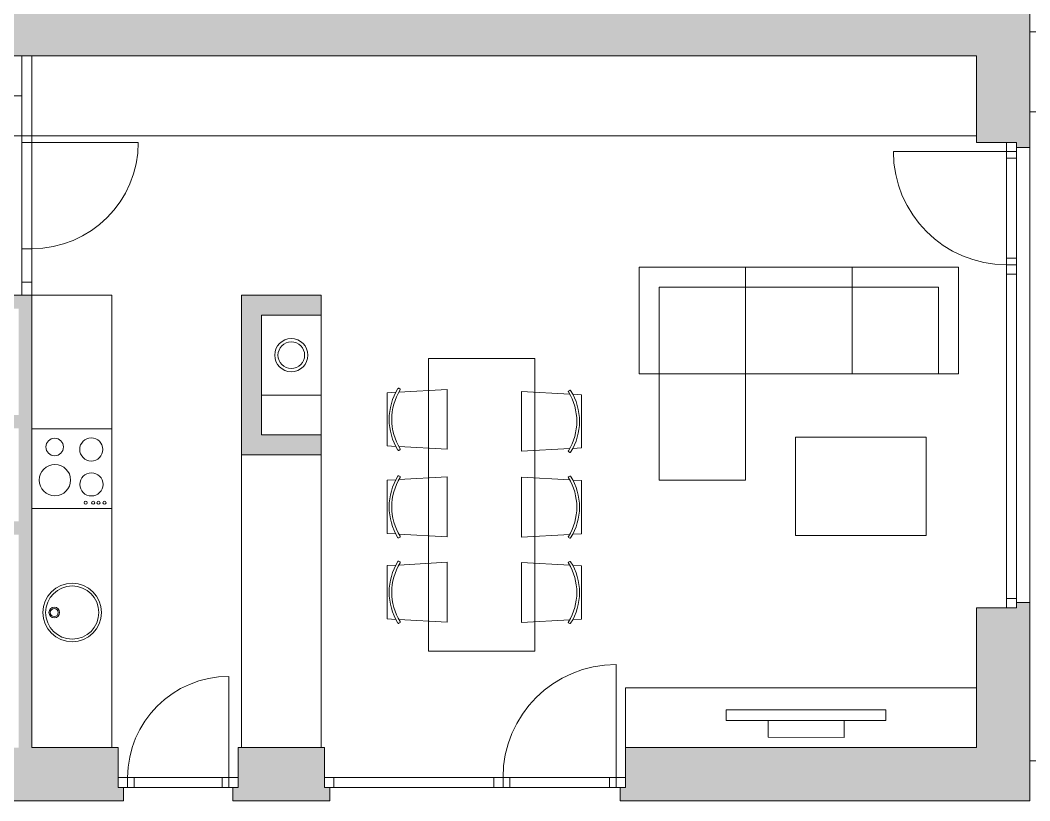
# Model space of a CAD drawing. Header units: metres. Extents: x -686 to 211, y -481 to 125.
# Drawn here: x -201.59 to -194, y -224.41 to -218.54 of the extents above; entities that cross this region are included whole.
import ezdxf

# ---------------------------------------------------------------- set-up
doc = ezdxf.new("R2010")
doc.units = ezdxf.units.M
doc.layers.add('FLOATINGWINDOWS', color=2, linetype='Continuous', plot=False)
for name, color, linetype in [('katastr', 3, 'Continuous'), ('SRAFA', 251, 'Continuous'), ('SRAFY', 3, 'Continuous'), ('ZARIZOVAKY', 251, 'Continuous'), ('ZDIVO', 1, 'Continuous')]:
    doc.layers.add(name, color=color, linetype=linetype)

# ---------------------------------------------------------------- blocks, each defined once
blk = doc.blocks.new('zidle450-p')
at = {"lineweight": 0}
for p, q in [((0.0958, 0.2277), (0.0874, 0.2331)), ((0.0958, -0.2277), (0.0874, -0.2331))]:
    blk.add_line(p, q, dxfattribs=at)
for points in [[(0.0643, 0.2036), (0, 0.2), (0, -0.2), (0.0643, -0.2036)], [(0.0878, -0.2049), (0.45, -0.225), (0.45, 0.225), (0.0878, 0.2049)]]:
    blk.add_lwpolyline(points, dxfattribs=at)
for centre, radius, start, end in [((0.45, 0), 0.4361, 147.9324, 212.0676), ((0.0847, 0.2289), 0.005, 57.26788, 147.9324), ((0.0931, 0.2235), 0.005, 327.94818, 57.26788), ((0.45, 0), 0.4161, 147.94818, 212.05182), ((0.0931, -0.2235), 0.005, 302.73212, 32.05182), ((0.0847, -0.2289), 0.005, 212.0676, 302.73212)]:
    blk.add_arc(centre, radius, start, end, dxfattribs=at)
blk = doc.blocks.new('sofa-3mist')
at = {"lineweight": 0}
for p, q in [((0, 0.8), (0, 0)), ((2.4, 0.8), (0, 0.8)), ((0.8, 0.8), (0.8, 0)), ((0.8, 0), (0.8, 0.8)), ((1.6, 0), (1.6, 0.8)), ((2.4, 0), (2.4, 0.8)), ((0.15, 0), (0.15, 0.65)), ((2.25, 0.65), (0.15, 0.65)), ((2.25, 0), (2.25, 0.65)), ((0, 0), (0.8, 0)), ((0.8, 0), (1.6, 0)), ((1.6, 0), (2.4, 0))]:
    blk.add_line(p, q, dxfattribs=at)
blk = doc.blocks.new('drez')
at = {"lineweight": 0}
for centre, radius in [((0, -0.28), 0.22), ((0, -0.28), 0.2), ((0, -0.1449), 0.04), ((0, -0.1449), 0.03)]:
    blk.add_circle(centre, radius, dxfattribs=at)

msp = doc.modelspace()

# ---------------------------------------------------------------- hatches: boundary and pattern name
at = {"layer": 'SRAFA', "linetype": 'Continuous', "lineweight": 0}
for points in [[(-194.0014, -218.4131), (-207.1014, -218.4131), (-207.1014, -218.3131), (-207.5014, -218.3131), (-207.5014, -219.9531), (-207.4014, -219.9531), (-207.4014, -219.9131), (-207.3264, -219.9131), (-207.1014, -219.9131), (-207.1014, -218.8131), (-205.5014, -218.8131), (-205.5014, -219.5559), (-205.4014, -219.5559), (-205.4014, -218.8131), (-201.5764, -218.8131), (-197.0521, -218.8131), (-196.6445, -218.8131), (-194.4014, -218.8131), (-194.4014, -219.4631), (-194.1764, -219.4631), (-194.1014, -219.4631), (-194.1014, -219.5031), (-194.0014, -219.5031), (-194.0014, -219.2331)], [(-199.3264, -220.6131), (-199.9264, -220.6131), (-199.9264, -221.8131), (-199.3264, -221.8131), (-199.3264, -221.6631), (-199.7764, -221.6631), (-199.7764, -220.7631), (-199.3264, -220.7631)], [(-194.0014, -222.9231), (-194.1014, -222.9231), (-194.1014, -222.9631), (-194.4014, -222.9631), (-194.4014, -224.0131), (-197.0403, -224.0131), (-197.0403, -224.3131), (-197.0803, -224.3131), (-197.0803, -224.4131), (-194.0014, -224.4131)], [(-199.3014, -224.0131), (-199.9514, -224.0131), (-199.9514, -224.3131), (-199.9914, -224.3131), (-199.9914, -224.4131), (-199.2614, -224.4131), (-199.2614, -224.3131), (-199.3014, -224.3131)]]:
    msp.add_hatch(color=256, dxfattribs=at).paths.add_polyline_path(points)
h = msp.add_hatch(color=256, dxfattribs=at)
h.paths.add_polyline_path([(-200.8514, -224.0131), (-201.5014, -224.0131), (-201.5014, -220.6131), (-202.0014, -220.6131), (-202.4014, -220.6131), (-202.4014, -220.7131), (-201.6014, -220.7131), (-201.6014, -221.5131), (-202.0014, -221.5131), (-202.0014, -222.4131), (-201.6014, -222.4131), (-201.6014, -222.3131), (-201.9014, -222.3131), (-201.9014, -221.6131), (-201.6014, -221.6131), (-201.6014, -222.3131), (-201.6014, -224.0131), (-204.1014, -224.0131), (-204.1014, -221.2131), (-204.2014, -221.2131), (-204.2018, -224.3131), (-204.2414, -224.3131), (-204.2414, -224.4131), (-201.5014, -224.4131), (-200.8114, -224.4131), (-200.8114, -224.3131), (-200.8514, -224.3131), (-200.8514, -224.2381)])
h.paths.add_polyline_path([(-203.0014, -220.7131), (-203.0014, -220.6131), (-203.1014, -220.6131), (-203.1014, -223.0131), (-203.0014, -223.0131)], flags=16)

# ---------------------------------------------------------------- linework, layer by layer
at = {"linetype": 'Continuous', "lineweight": 0}
msp.add_line((-194.0014, -224.1131), (-189.8014, -224.1131), dxfattribs=at)
at = {"layer": 'FLOATINGWINDOWS', "linetype": 'Continuous', "lineweight": 0, "flags": 128}
for points in [[(-205.4014, -218.8131), (-205.4014, -221.2881), (-204.2014, -221.2881), (-204.2014, -221.2131), (-204.1014, -221.2131), (-204.1014, -224.0131), (-203.1014, -224.0131), (-203.1014, -224.0131), (-203.1014, -220.6131), (-201.5764, -220.6131), (-201.5764, -218.8131)], [(-201.5014, -218.8131), (-201.5014, -224.0131), (-200.8514, -224.0131), (-200.8514, -224.2381), (-199.9514, -224.2381), (-199.9514, -224.0131), (-199.3014, -224.0131), (-199.3014, -224.2381), (-197.0403, -224.2381), (-197.0403, -224.0131), (-194.4014, -224.0131), (-194.4014, -222.9631), (-194.1764, -222.9631), (-194.1764, -219.4631), (-194.4014, -219.4631), (-194.4014, -218.8131), (-196.6445, -218.8131), (-197.0521, -218.8131), (-198.4221, -218.8131), (-199.4486, -218.8131)]]:
    msp.add_lwpolyline(points, close=True, dxfattribs=at)
at = {"layer": 'FLOATINGWINDOWS', "linetype": 'Continuous', "lineweight": 0}
msp.add_lwpolyline([(-194.0014, -219.2331), (-189.8014, -219.2331), (-189.8014, -224.1131), (-194.0014, -224.1131)], close=True, dxfattribs=at)
at = {"layer": 'katastr', "linetype": 'Continuous', "lineweight": 0}
msp.add_line((-194.0014, -219.2331), (-188.6166, -219.2331), dxfattribs=at)
at = {"layer": 'SRAFY', "linetype": 'Continuous', "lineweight": 0}
for p, q in [((-201.5764, -220.6131), (-201.5764, -218.8131)), ((-201.5014, -219.3131), (-201.5014, -218.8131)), ((-201.5014, -220.6131), (-201.5014, -219.3131)), ((-201.5764, -219.4131), (-201.5014, -219.4131)), ((-201.5764, -219.4631), (-201.5014, -219.4631)), ((-201.5014, -219.4631), (-200.7014, -219.4631)), ((-194.1764, -219.4631), (-194.1764, -222.9631)), ((-194.1014, -219.5031), (-194.1014, -222.9231)), ((-194.1764, -219.5331), (-195.0264, -219.5331)), ((-194.1764, -219.5331), (-194.1014, -219.5331)), ((-194.1764, -219.5831), (-194.1014, -219.5831)), ((-201.5014, -220.2631), (-201.5764, -220.2631)), ((-194.1764, -220.3331), (-194.1014, -220.3331)), ((-194.1764, -220.3831), (-194.1014, -220.3831)), ((-194.1764, -220.4531), (-194.1014, -220.4531)), ((-201.5014, -220.5131), (-201.5764, -220.5131)), ((-194.1764, -222.8931), (-194.1014, -222.8931)), ((-197.1103, -224.2381), (-197.1103, -223.3881)), ((-200.0214, -224.2381), (-200.0214, -223.4781)), ((-199.9514, -224.2381), (-200.8514, -224.2381)), ((-200.7814, -224.2381), (-200.7814, -224.3131)), ((-200.7314, -224.2381), (-200.7314, -224.3131)), ((-200.0714, -224.2381), (-200.0714, -224.3131)), ((-200.0214, -224.2381), (-200.0214, -224.3131)), ((-197.0403, -224.2381), (-199.3014, -224.2381)), ((-199.2314, -224.2381), (-199.2314, -224.3131)), ((-198.0303, -224.2381), (-198.0303, -224.3131)), ((-197.9603, -224.2381), (-197.9603, -224.3131)), ((-197.9103, -224.2381), (-197.9103, -224.3131)), ((-197.1603, -224.3131), (-197.1603, -224.2381)), ((-197.1103, -224.2381), (-197.1103, -224.3131)), ((-199.9914, -224.3131), (-200.8114, -224.3131)), ((-197.0803, -224.3131), (-199.2614, -224.3131))]:
    msp.add_line(p, q, dxfattribs=at)
for centre, radius, start, end in [((-201.5014, -219.4631), 0.8, 270, 360), ((-194.1764, -219.5331), 0.85, 180, 270), ((-197.1103, -224.2381), 0.85, 90, 180), ((-200.0214, -224.2381), 0.76, 90, 180)]:
    msp.add_arc(centre, radius, start, end, dxfattribs=at)
at = {"layer": 'ZARIZOVAKY', "linetype": 'Continuous', "lineweight": 0}
for p, q in [((-201.5764, -219.1131), (-205.4014, -219.1131)), ((-204.1264, -219.4131), (-201.5764, -219.4131)), ((-201.5014, -219.4131), (-194.4014, -219.4131)), ((-201.5014, -220.6131), (-200.9014, -220.6131)), ((-200.9014, -220.6131), (-200.9014, -224.0131)), ((-199.3264, -220.7631), (-199.3264, -221.6631)), ((-195.93, -221.2022), (-196.58, -221.2022)), ((-199.7764, -221.3631), (-199.3264, -221.3631)), ((-201.5014, -221.6166), (-200.9014, -221.6166)), ((-199.9264, -221.8131), (-199.9264, -224.0131)), ((-199.3264, -221.8131), (-199.3264, -224.0131)), ((-201.5014, -222.2166), (-200.9014, -222.2166)), ((-197.0403, -223.5631), (-194.4014, -223.5631)), ((-197.0403, -224.0131), (-197.0403, -223.5631))]:
    msp.add_line(p, q, dxfattribs=at)
for points in [[(-198.5205, -221.0871), (-197.7205, -221.0871), (-197.7205, -223.2871), (-198.5205, -223.2871)], [(-196.1371, -221.2022), (-196.7871, -221.2022), (-196.7871, -222.0022), (-196.1371, -222.0022)], [(-195.7635, -221.6785), (-194.7812, -221.6785), (-194.7812, -222.4191), (-195.7635, -222.4191)], [(-196.2824, -223.7283), (-195.0824, -223.7283), (-195.0822, -223.8093), (-196.2822, -223.8093)], [(-195.9686, -223.8087), (-195.3958, -223.81), (-195.3955, -223.9363), (-195.9684, -223.935)]]:
    msp.add_lwpolyline(points, close=True, dxfattribs=at)
for centre, radius in [((-201.3301, -221.753), 0.066), ((-201.0545, -221.7719), 0.0869), ((-201.3277, -222.0019), 0.1174), ((-201.0533, -222.0347), 0.0869), ((-201.0962, -222.1722), 0.0119), ((-201.0405, -222.1722), 0.0119), ((-201.0003, -222.1722), 0.0119), ((-200.9555, -222.1722), 0.0119)]:
    msp.add_circle(centre, radius, dxfattribs=at)
at = {"layer": 'ZDIVO', "linetype": 'Continuous', "lineweight": 0}
for p, q in [((-194.0014, -218.4131), (-194.0014, -219.5031)), ((-194.0014, -218.6331), (-187.5014, -218.6331)), ((-205.4014, -218.8131), (-197.0521, -218.8131)), ((-197.0521, -218.8131), (-194.4014, -218.8131)), ((-194.4014, -218.8131), (-194.4014, -219.4631)), ((-194.4014, -219.4631), (-194.1764, -219.4631)), ((-194.1764, -219.4631), (-194.1014, -219.4631)), ((-194.1014, -219.5031), (-194.1014, -219.4631)), ((-194.1014, -219.5031), (-194.0014, -219.5031)), ((-202.0014, -220.6131), (-201.5014, -220.6131)), ((-201.5014, -220.6131), (-201.5014, -224.0131)), ((-199.9264, -220.6131), (-199.3264, -220.6131)), ((-199.9264, -220.6131), (-199.9264, -221.8131)), ((-199.3264, -220.7631), (-199.3264, -220.6131)), ((-199.7764, -220.7631), (-199.7764, -221.6631)), ((-199.7764, -220.7631), (-199.3264, -220.7631)), ((-199.7764, -221.6631), (-199.3264, -221.6631)), ((-199.3264, -221.8131), (-199.3264, -221.6631)), ((-199.9264, -221.8131), (-199.3264, -221.8131)), ((-194.4014, -222.9631), (-194.4014, -224.0131)), ((-194.4014, -222.9631), (-194.1014, -222.9631)), ((-194.1014, -222.9231), (-194.0014, -222.9231)), ((-194.1014, -222.9231), (-194.1014, -222.9631)), ((-194.0014, -222.9231), (-194.0014, -224.4131)), ((-200.8514, -224.0131), (-201.5014, -224.0131)), ((-200.8514, -224.0131), (-200.8514, -224.2381)), ((-199.3014, -224.0131), (-199.9514, -224.0131)), ((-199.9514, -224.0131), (-199.9514, -224.3131)), ((-199.3014, -224.0131), (-199.3014, -224.3131)), ((-197.0403, -224.0131), (-194.4014, -224.0131)), ((-197.0403, -224.3131), (-197.0403, -224.0131)), ((-200.8514, -224.3131), (-200.8514, -224.2381)), ((-200.8114, -224.3131), (-200.8514, -224.3131)), ((-200.8114, -224.3131), (-200.8114, -224.4131)), ((-199.9914, -224.3131), (-199.9914, -224.4131)), ((-199.9914, -224.3131), (-199.9514, -224.3131)), ((-199.2614, -224.3131), (-199.3014, -224.3131)), ((-199.2614, -224.3131), (-199.2614, -224.4131)), ((-197.0803, -224.4131), (-197.0803, -224.3131)), ((-197.0803, -224.3131), (-197.0403, -224.3131)), ((-201.5014, -224.4131), (-204.2414, -224.4131)), ((-200.8114, -224.4131), (-201.5014, -224.4131)), ((-199.2614, -224.4131), (-199.9914, -224.4131)), ((-197.0803, -224.4131), (-194.0014, -224.4131))]:
    msp.add_line(p, q, dxfattribs=at)
for radius in [0.125, 0.1]:
    msp.add_circle((-199.5514, -221.0631), radius, dxfattribs=at)

# ---------------------------------------------------------------- block references
at = {"layer": 'ZARIZOVAKY', "linetype": 'Continuous', "lineweight": 0, "xscale": -1}
for name, p in [('sofa-3mist', (-194.5371, -221.2022)), ('zidle450-p', (-197.3716, -221.5605)), ('zidle450-p', (-197.3716, -222.2053)), ('zidle450-p', (-197.3716, -222.8472))]:
    msp.add_blockref(name, p, dxfattribs=at)
at = {"layer": 'ZARIZOVAKY', "linetype": 'Continuous', "lineweight": 0}
for p in [(-198.8301, -221.5454), (-198.8301, -222.2035), (-198.8301, -222.8453)]:
    msp.add_blockref('zidle450-p', p, dxfattribs=at)
at = {"layer": 'ZARIZOVAKY', "linetype": 'Continuous', "lineweight": 0, "xscale": -1, "rotation": 90}
msp.add_blockref('drez', (-201.4777, -222.9977), dxfattribs=at)

doc.saveas('drawing.dxf')
